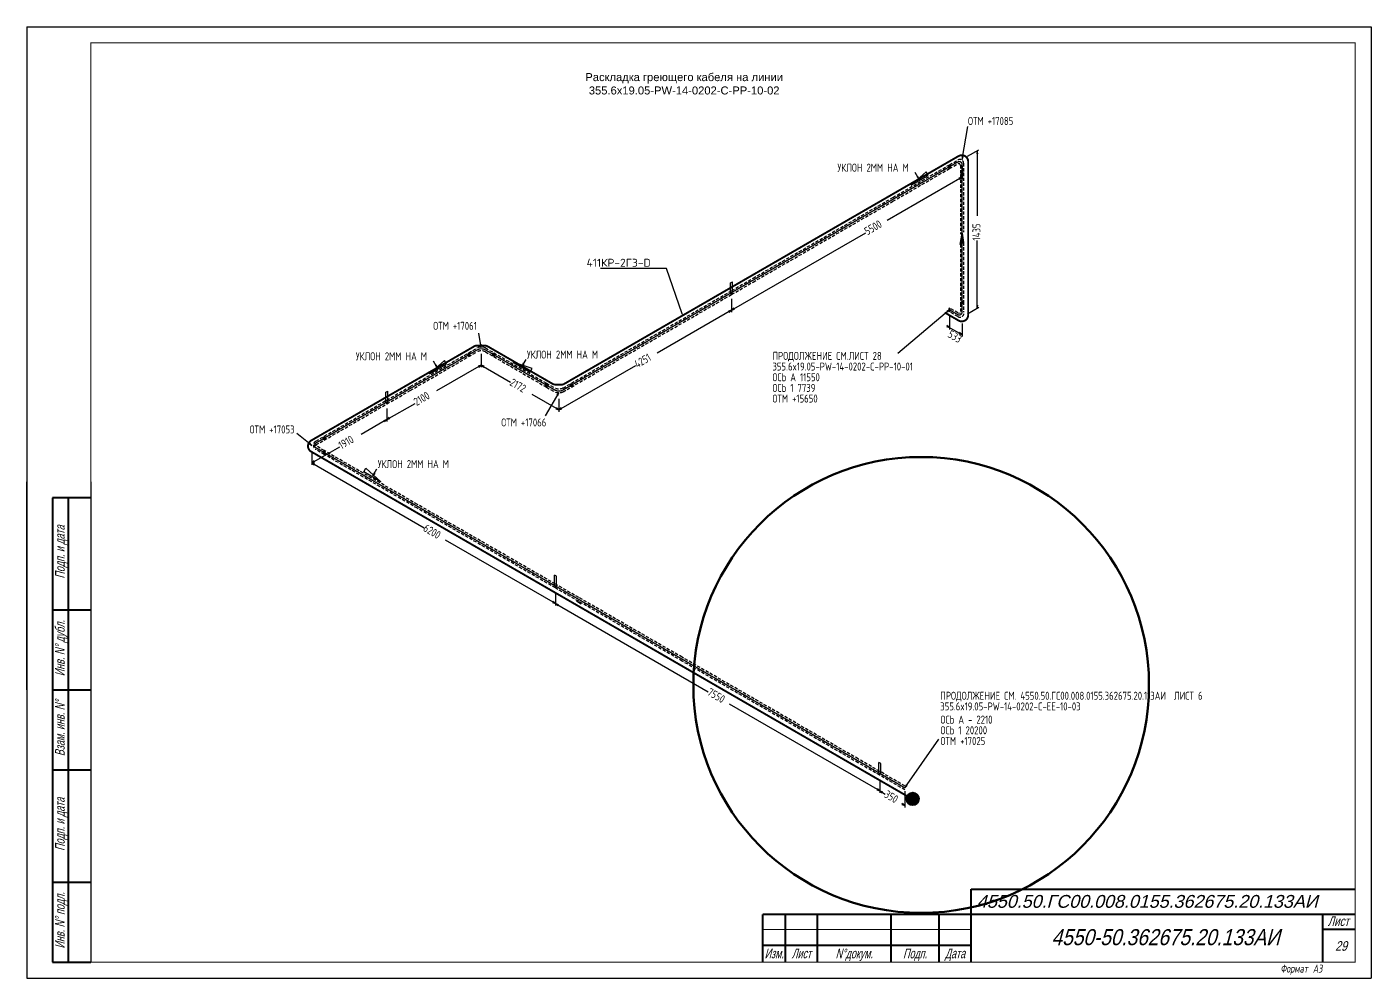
# Model space of a CAD drawing. Header units: millimetres. Extents: x 789 to 2531, y -2516 to 1713.
# Drawn here: x 2110.9 to 2530.9, y 77.7 to 374.7 of the extents above; entities that cross this region are included whole.
import ezdxf
from ezdxf import colors
from ezdxf.entities.mleader import LeaderData, LeaderLine
from ezdxf.enums import TextEntityAlignment as Align
from ezdxf.math import Vec2, Vec3

# ---------------------------------------------------------------- set-up
doc = ezdxf.new("R2010")
doc.units = ezdxf.units.MM
for name, pattern in [('GT110', [1.5, 1, -0.5]), ('HIDDEN', [0.375, 0.25, -0.125]), ('JIS_02_4.0', [5.5, 4, -1.5])]:
    doc.linetypes.add(name, pattern=pattern)
for name, color, linetype in [('GT_1', 7, 'Continuous'), ('HEAT TRACING', 1, 'Continuous'), ('RAMKA', 2, 'Continuous'), ('TRACE', 1, 'HIDDEN')]:
    doc.layers.add(name, color=color, linetype=linetype)
for name, color, linetype, lineweight in [('HT_Equipment', 1, 'Continuous', 35), ('Текст штампа', 7, 'Continuous', 0), ('Электрообогрев', 1, 'JIS_02_4.0', 30)]:
    doc.layers.add(name, color=color, linetype=linetype, lineweight=lineweight)
doc.styles.add('Aryal.cyr 3', font='arial.ttf', dxfattribs={"width": 0.666667, "oblique": 15, "height": 3})
doc.styles.add('ESKDU', font='eskd_u.shx')
doc.styles.add('HTX1', font='GOST2304A', dxfattribs={"width": 0.98})
doc.styles.add('Pentair Style 1', font='isocpeur.ttf')
doc.styles.get("Standard").update_dxf_attribs({"font": 'txt.shx'})

# ---------------------------------------------------------------- blocks, each defined once
blk = doc.blocks.new('GA_END-SEAL')
at = {"layer": 'HT_Equipment', "color": 7, "true_color": 0xffffff, "const_width": 200}
blk.add_lwpolyline([(-100, 0, 1), (100, 0, 1)], format="xyb", close=True, dxfattribs=at)
at = {"layer": 'HT_Equipment'}
blk.add_circle((0, 0), 200, dxfattribs=at)
at = {"layer": 'HT_Equipment', "style": 'Pentair Style 1'}
blk.add_text('ES', height=180, dxfattribs=at).set_placement((0, 0), align=Align.MIDDLE_CENTER)
blk = doc.blocks.new('_Dot')
at = {"color": 0, "linetype": 'ByBlock', "lineweight": -2}
blk.add_line((-0.5, 0), (-1, 0), dxfattribs=at)
at = {"color": 0, "linetype": 'ByBlock', "const_width": 0.5}
blk.add_lwpolyline([(-0.25, 0, 1), (0.25, 0, 1)], format="xyb", close=True, dxfattribs=at)

msp = doc.modelspace()

# ---------------------------------------------------------------- linework, layer by layer
at = {"linetype": 'Continuous'}
for p, q in [((2110.94, 374.73), (2110.94, 77.73)), ((2110.94, 374.73), (2530.94, 374.73)), ((2530.94, 374.73), (2530.94, 77.73)), ((2110.94, 77.73), (2530.94, 77.73))]:
    msp.add_line(p, q, dxfattribs=at)
at = {"color": 7}
for p, q in [((2110.94, 167.73), (2110.94, 232.73)), ((2130.94, 232.73), (2130.94, 82.73))]:
    msp.add_line(p, q, dxfattribs=at)
at = {"linetype": 'Continuous', "const_width": 0.3}
msp.add_lwpolyline([(2130.94, 369.73), (2525.94, 369.73), (2525.94, 82.73), (2130.94, 82.73)], close=True, dxfattribs=at)
at = {"layer": 'GT_1', "flags": 128}
for points in [[(2403.12, 333.32), (2404.92, 343.67)], [(2404.87, 334.32), (2408.42, 336.37)], [(2408.02, 335.07), (2407.87, 336.07), (2407.72, 335.07)], [(2407.87, 336.07), (2407.87, 315.77)], [(2403.12, 334.32), (2403.12, 333.32), (2403.47, 334.27)], [(2403.12, 327.82), (2379.72, 314.32)], [(2387.22, 325.27), (2392.52, 328.37), (2391.92, 329.47), (2387.22, 325.27)], [(2389.72, 327.12), (2388.47, 329.27)], [(2389.07, 327.87), (2389.72, 327.12), (2389.37, 328.07)], [(2399.22, 331.07), (2398.97, 331.22), (2399.22, 331.57), (2399.47, 331.52), (2399.47, 330.92), (2399.22, 330.57), (2398.97, 330.62), (2398.97, 331.22), (2399.42, 331.47), (2399.02, 330.77), (2399.22, 330.67), (2399.42, 330.97), (2399.22, 331.07)], [(2402.37, 327.17), (2403.12, 327.82), (2402.17, 327.47)], [(2403.12, 328.82), (2402.87, 328.97), (2402.67, 328.57), (2402.87, 328.37), (2403.37, 328.67), (2403.57, 329.07), (2403.37, 329.27), (2402.87, 328.97), (2402.87, 328.47), (2403.32, 329.12), (2403.47, 329.02), (2403.32, 328.72), (2403.12, 328.82)], [(2403.12, 331.32), (2403.12, 329.72)], [(2403.12, 331.32), (2403.12, 327.22)], [(2331.12, 286.27), (2373.07, 310.47)], [(2403.12, 307.12), (2402.57, 306.82), (2403.12, 310.32), (2403.62, 307.42), (2402.62, 306.82), (2403.12, 310.02), (2403.57, 307.37), (2402.72, 306.87), (2403.12, 309.67), (2403.52, 307.32), (2402.77, 306.92), (2403.12, 309.37), (2403.42, 307.32), (2402.82, 306.97), (2403.12, 309.07), (2403.37, 307.27), (2402.92, 307.02), (2403.12, 308.77), (2403.27, 307.22), (2402.97, 307.02), (2403.12, 308.47), (2403.22, 307.17), (2403.07, 307.07), (2403.12, 308.17), (2403.17, 307.12), (2403.12, 307.12), (2403.12, 310.32)], [(2407.87, 286.87), (2407.87, 308.02)], [(2330.82, 291.42), (2331.42, 291.82), (2331.42, 295.17)], [(2330.82, 291.42), (2330.82, 294.82), (2331.42, 295.17)], [(2331.12, 286.27), (2307.87, 272.82)], [(2330.37, 285.62), (2331.12, 286.27), (2330.17, 285.92)], [(2331.12, 289.77), (2331.12, 285.67)], [(2331.12, 289.77), (2331.12, 288.17)], [(2331.12, 289.77), (2331.12, 285.67)], [(2331.87, 286.92), (2331.12, 286.27), (2332.07, 286.62)], [(2399.22, 286.37), (2383.05, 272.79)], [(2398.57, 285.62), (2399.22, 286.37), (2398.37, 285.87)], [(2399.22, 286.37), (2399.47, 286.52), (2399.22, 286.87), (2398.97, 286.82), (2398.97, 286.22), (2399.22, 285.87), (2399.47, 285.92), (2399.47, 286.52), (2399.02, 286.77), (2399.42, 286.07), (2399.22, 285.97), (2399.02, 286.27), (2399.22, 286.37)], [(2403.12, 288.62), (2402.87, 288.77), (2402.67, 288.37), (2402.87, 288.17), (2403.37, 288.47), (2403.57, 288.87), (2403.37, 289.07), (2402.87, 288.77), (2402.87, 288.27), (2403.32, 288.92), (2403.47, 288.82), (2403.32, 288.52), (2403.12, 288.62)], [(2404.87, 285.12), (2408.42, 287.17)], [(2407.72, 287.87), (2407.87, 286.87), (2408.02, 287.87)], [(2398.27, 281.17), (2399.22, 280.87), (2398.42, 281.47)], [(2399.22, 284.37), (2399.22, 280.27)], [(2403.12, 282.12), (2403.12, 278.02)], [(2252.92, 274.62), (2252.12, 279.07)], [(2399.22, 280.87), (2398.92, 281.02)], [(2403.12, 278.62), (2398.92, 281.02)], [(2402.17, 278.97), (2403.12, 278.62), (2402.37, 279.27)], [(2252.57, 275.57), (2252.92, 274.62), (2252.92, 275.62)], [(2236.72, 266.37), (2242.02, 269.47), (2241.42, 270.57), (2236.72, 266.37)], [(2239.22, 268.22), (2237.97, 270.37)], [(2238.57, 268.97), (2239.22, 268.22), (2238.87, 269.17)], [(2252.92, 269.12), (2238.92, 261.07)], [(2249.02, 272.37), (2248.77, 272.52), (2249.02, 272.87), (2249.27, 272.82), (2249.27, 272.22), (2249.02, 271.87), (2248.77, 271.92), (2248.77, 272.52), (2249.22, 272.77), (2248.82, 272.07), (2249.02, 271.97), (2249.22, 272.27), (2249.02, 272.37)], [(2252.17, 268.47), (2252.92, 269.12), (2251.97, 268.77)], [(2252.92, 272.62), (2252.92, 268.52)], [(2252.92, 272.62), (2252.92, 271.02)], [(2252.92, 272.62), (2252.92, 268.52)], [(2253.87, 268.77), (2252.92, 269.12), (2253.67, 268.47)], [(2252.92, 269.12), (2262.07, 263.82)], [(2256.82, 272.37), (2256.57, 272.82), (2256.82, 272.87), (2257.07, 272.52), (2257.07, 271.92), (2256.82, 271.87), (2256.57, 272.22), (2256.57, 272.82), (2257.02, 272.57), (2256.62, 272.27), (2256.82, 271.97), (2257.02, 272.07), (2256.82, 272.37)], [(2262.87, 270.02), (2268.17, 266.92), (2268.82, 268.02), (2262.87, 270.02)], [(2265.67, 268.77), (2266.92, 270.92)], [(2266.02, 269.72), (2265.67, 268.77), (2266.32, 269.52)], [(2277.17, 255.12), (2301.17, 268.97)], [(2223.12, 257.27), (2223.72, 257.67), (2223.72, 261.02)], [(2223.12, 257.27), (2223.12, 260.67), (2223.72, 261.02)], [(2277.17, 260.62), (2272.92, 253.27)], [(2273.27, 262.87), (2273.02, 263.32), (2273.27, 263.37), (2273.52, 263.02), (2273.52, 262.42), (2273.27, 262.37), (2273.02, 262.72), (2273.02, 263.32), (2273.47, 263.07), (2273.07, 262.77), (2273.27, 262.47), (2273.47, 262.57), (2273.27, 262.87)], [(2276.82, 259.67), (2277.17, 260.62), (2276.52, 259.87)], [(2281.07, 262.87), (2280.82, 263.02), (2281.07, 263.37), (2281.32, 263.32), (2281.32, 262.72), (2281.07, 262.37), (2280.82, 262.42), (2280.82, 263.02), (2281.27, 263.27), (2280.87, 262.57), (2281.07, 262.47), (2281.27, 262.77), (2281.07, 262.87)], [(2223.42, 252.12), (2232.22, 257.17)], [(2277.17, 255.12), (2268.77, 259.97)], [(2277.17, 258.62), (2277.17, 254.52)], [(2277.17, 258.62), (2277.17, 254.52)], [(2223.42, 252.12), (2215.42, 247.47)], [(2222.67, 251.47), (2223.42, 252.12), (2222.47, 251.77)], [(2223.42, 255.62), (2223.42, 251.52)], [(2223.42, 255.62), (2223.42, 251.52)], [(2224.17, 252.77), (2223.42, 252.12), (2224.37, 252.47)], [(2276.22, 255.47), (2277.17, 255.12), (2276.42, 255.77)], [(2277.92, 255.77), (2277.17, 255.12), (2278.12, 255.47)], [(2199.97, 244.07), (2195.34, 247.76)], [(2199.09, 244.58), (2199.97, 244.07), (2199.28, 244.81)], [(2199.97, 238.57), (2208.72, 243.62)], [(2203.87, 246.32), (2203.62, 246.47), (2203.87, 246.82), (2204.12, 246.77), (2204.12, 246.17), (2203.87, 245.82), (2203.62, 245.87), (2203.62, 246.47), (2204.07, 246.72), (2203.67, 246.02), (2203.87, 245.92), (2204.07, 246.22), (2203.87, 246.32)], [(2199.97, 242.07), (2199.97, 237.97)], [(2199.97, 242.07), (2199.97, 240.47)], [(2199.97, 242.07), (2199.97, 237.97)], [(2203.87, 241.82), (2204.12, 241.97), (2203.87, 242.32), (2203.62, 242.27), (2203.62, 241.67), (2203.87, 241.32), (2204.12, 241.37), (2204.12, 241.97), (2203.67, 242.22), (2204.07, 241.52), (2203.87, 241.42), (2203.67, 241.72), (2203.87, 241.82)], [(2200.72, 239.22), (2199.97, 238.57), (2200.92, 238.92)], [(2200.92, 238.22), (2199.97, 238.57), (2200.72, 237.92)], [(2199.97, 238.57), (2235.07, 218.32)], [(2221.57, 232.72), (2216.27, 235.82), (2216.87, 236.92), (2221.57, 232.72)], [(2219.07, 234.57), (2220.32, 236.72)], [(2219.42, 235.52), (2219.07, 234.57), (2219.72, 235.32)], [(2276.07, 194.67), (2241.72, 214.47)], [(2276.37, 199.82), (2275.77, 200.22), (2275.77, 203.57)], [(2276.37, 199.82), (2276.37, 203.22), (2275.77, 203.57)], [(2276.07, 198.17), (2276.07, 194.07)], [(2276.07, 198.17), (2276.07, 196.57)], [(2276.07, 198.17), (2276.07, 194.07)], [(2275.12, 195.02), (2276.07, 194.67), (2275.32, 195.32)], [(2277.02, 194.32), (2276.07, 194.67), (2276.82, 194.02)], [(2276.07, 194.67), (2323.77, 167.12)], [(2284.17, 194.52), (2282.62, 195.42)], [(2377.42, 136.17), (2330.47, 163.27)], [(2385.27, 137.12), (2395.85, 152.3)], [(2377.72, 141.32), (2377.12, 141.72), (2377.12, 145.07)], [(2377.72, 141.32), (2377.72, 144.72), (2377.12, 145.07)], [(2377.42, 139.67), (2377.42, 135.57)], [(2377.42, 139.67), (2377.42, 135.57)], [(2376.47, 136.52), (2377.42, 136.17), (2376.67, 136.82)], [(2378.37, 135.82), (2377.42, 136.17), (2378.17, 135.52)], [(2377.42, 136.17), (2379.12, 135.17)], [(2385.71, 138.03), (2385.27, 137.12), (2385.96, 137.86)], [(2385.27, 136.12), (2385.27, 131.02)], [(2384.32, 131.97), (2385.27, 131.62), (2384.52, 132.27)], [(2385.27, 131.62), (2384.32, 132.17)]]:
    msp.add_lwpolyline(points, dxfattribs=at)
at = {"layer": 'GT_1', "const_width": 0.4, "flags": 128}
for points in [[(2401.82, 332.57), (2399.22, 331.07)], [(2403.12, 328.82), (2403.12, 331.82)], [(2399.22, 331.07), (2381.52, 320.87)], [(2403.12, 310.32), (2403.12, 328.82)], [(2381.52, 320.87), (2337.87, 295.67)], [(2403.12, 288.62), (2403.12, 307.12)], [(2337.87, 295.67), (2331.12, 291.77)], [(2331.12, 291.77), (2292.57, 269.52)], [(2399.22, 286.37), (2401.82, 284.87)], [(2403.12, 285.62), (2403.12, 288.62)], [(2251.62, 273.87), (2249.02, 272.37)], [(2256.82, 272.37), (2254.22, 273.87)], [(2249.02, 272.37), (2230.72, 261.82)], [(2273.27, 262.87), (2256.82, 272.37)], [(2292.57, 269.52), (2281.07, 262.87)], [(2230.72, 261.82), (2223.42, 257.62)], [(2275.87, 261.37), (2273.27, 262.87)], [(2281.07, 262.87), (2278.47, 261.37)], [(2223.42, 257.62), (2203.87, 246.32)], [(2203.87, 246.32), (2201.27, 244.82)], [(2201.27, 243.32), (2203.87, 241.82)], [(2203.87, 241.82), (2232.97, 225.02)], [(2232.97, 225.02), (2276.07, 200.17)], [(2276.07, 200.17), (2283.37, 195.97)], [(2283.37, 195.97), (2315.67, 177.32)], [(2315.67, 177.32), (2370.67, 145.57)], [(2370.67, 145.57), (2377.42, 141.67)], [(2377.42, 141.67), (2385.27, 137.12)]]:
    msp.add_lwpolyline(points, dxfattribs=at)
at = {"layer": 'GT_1', "linetype": 'GT110', "flags": 128}
for points in [[(2399.22, 331.67), (2401.82, 333.17)], [(2399.22, 330.47), (2401.82, 331.97)], [(2403.62, 332.12), (2403.62, 329.12)], [(2381.52, 321.47), (2399.22, 331.67)], [(2381.52, 320.27), (2399.22, 330.47)], [(2402.62, 331.52), (2402.62, 328.52)], [(2402.62, 328.52), (2402.62, 310.02)], [(2403.62, 329.12), (2403.62, 310.62)], [(2337.87, 296.27), (2381.52, 321.47)], [(2337.87, 295.07), (2381.52, 320.27)], [(2402.62, 306.82), (2402.62, 288.32)], [(2403.62, 307.42), (2403.62, 288.92)], [(2331.12, 292.37), (2337.87, 296.27)], [(2331.12, 291.17), (2337.87, 295.07)], [(2292.57, 270.12), (2331.12, 292.37)], [(2292.57, 268.92), (2331.12, 291.17)], [(2401.82, 285.47), (2399.22, 286.97)], [(2401.82, 284.27), (2399.22, 285.77)], [(2402.62, 288.32), (2402.62, 285.32)], [(2403.62, 288.92), (2403.62, 285.92)], [(2401.82, 285.47), (2402.6, 285.32)], [(2249.02, 272.97), (2251.62, 274.47)], [(2249.02, 271.77), (2251.62, 273.27)], [(2254.22, 274.47), (2256.82, 272.97)], [(2254.22, 273.27), (2256.82, 271.77)], [(2230.72, 262.42), (2249.02, 272.97)], [(2230.72, 261.22), (2249.02, 271.77)], [(2256.82, 272.97), (2273.27, 263.47)], [(2256.82, 271.77), (2273.27, 262.27)], [(2281.07, 263.47), (2292.57, 270.12)], [(2281.07, 262.27), (2292.57, 268.92)], [(2223.42, 258.22), (2230.72, 262.42)], [(2223.42, 257.02), (2230.72, 261.22)], [(2273.27, 263.47), (2275.87, 261.97)], [(2273.27, 262.27), (2275.87, 260.77)], [(2278.47, 261.97), (2281.07, 263.47)], [(2278.47, 260.77), (2281.07, 262.27)], [(2203.87, 246.92), (2223.42, 258.22)], [(2203.87, 245.72), (2223.42, 257.02)], [(2201.27, 245.42), (2203.87, 246.92)], [(2201.27, 244.22), (2203.87, 245.72)], [(2201.27, 244.22), (2201.27, 243.92)], [(2203.87, 242.42), (2201.27, 243.92)], [(2203.87, 241.22), (2201.27, 242.72)], [(2232.97, 225.62), (2203.87, 242.42)], [(2232.97, 224.42), (2203.87, 241.22)], [(2276.07, 200.77), (2232.97, 225.62)], [(2276.07, 199.57), (2232.97, 224.42)], [(2283.37, 196.57), (2276.07, 200.77)], [(2283.37, 195.37), (2276.07, 199.57)], [(2315.67, 177.92), (2283.37, 196.57)], [(2315.67, 176.72), (2283.37, 195.37)], [(2370.67, 146.17), (2315.67, 177.92)], [(2370.67, 144.97), (2315.67, 176.72)], [(2377.42, 142.27), (2370.67, 146.17)], [(2377.42, 141.07), (2370.67, 144.97)], [(2385.27, 137.72), (2377.42, 142.27)], [(2385.27, 136.52), (2377.42, 141.07)]]:
    msp.add_lwpolyline(points, dxfattribs=at)
at = {"layer": 'GT_1', "const_width": 0.4, "flags": 128}
for points in [[(2403.12, 331.82, 0.577571), (2401.82, 332.57)], [(2401.82, 284.87, 0.577127), (2403.12, 285.62)], [(2254.22, 273.87, 0.267941), (2251.62, 273.87)], [(2278.47, 261.37, -0.267941), (2275.87, 261.37)], [(2201.27, 244.82, 0.57736), (2201.27, 243.32)]]:
    msp.add_lwpolyline(points, format="xyb", dxfattribs=at)
at = {"layer": 'GT_1', "linetype": 'GT110', "flags": 128}
for points in [[(2403.64, 332.12, 0.57751), (2401.82, 333.17)], [(2402.6, 331.52, 0.577713), (2401.82, 331.97)], [(2401.82, 284.27, 0.729218), (2403.64, 285.92)], [(2254.22, 274.47, 0.267941), (2251.62, 274.47)], [(2254.22, 273.27, 0.267941), (2251.62, 273.27)], [(2278.47, 261.97, -0.267941), (2275.87, 261.97)], [(2278.47, 260.77, -0.267941), (2275.87, 260.77)], [(2201.27, 245.42, 0.57736), (2201.27, 242.72)]]:
    msp.add_lwpolyline(points, format="xyb", dxfattribs=at)
at = {"layer": 'HEAT TRACING', "color": 1, "lineweight": 106}
msp.add_circle((2390.36, 169.25), 71.18, dxfattribs=at)
at = {"layer": 'RAMKA', "color": 7, "lineweight": 40}
for p, q in [((2130.94, 227.73), (2118.94, 227.73)), ((2118.94, 227.73), (2118.94, 82.73)), ((2123.94, 82.73), (2123.94, 227.73)), ((2118.94, 192.73), (2130.94, 192.73)), ((2118.94, 167.73), (2130.94, 167.73)), ((2118.94, 142.73), (2130.94, 142.73)), ((2118.94, 107.73), (2130.94, 107.73)), ((2118.94, 82.73), (2130.94, 82.73))]:
    msp.add_line(p, q, dxfattribs=at)
at = {"layer": 'RAMKA', "color": 0, "lineweight": 40}
for p, q in [((2405.94, 82.73), (2405.94, 105.45)), ((2405.94, 105.45), (2526, 105.45)), ((2525.94, 97.58), (2340.94, 97.58)), ((2340.94, 82.73), (2340.94, 97.58)), ((2347.98, 82.92), (2347.98, 97.58)), ((2357.98, 82.73), (2357.98, 97.58)), ((2380.98, 82.73), (2380.98, 97.58)), ((2395.98, 82.73), (2395.98, 97.58)), ((2515.87, 82.73), (2515.87, 97.58)), ((2525.94, 92.89), (2515.87, 92.89)), ((2405.94, 87.92), (2340.94, 87.92))]:
    msp.add_line(p, q, dxfattribs=at)
at = {"layer": 'RAMKA', "color": 0, "lineweight": 9}
msp.add_line((2405.94, 92.92), (2340.94, 92.92), dxfattribs=at)
at = {"layer": 'TRACE', "lineweight": 25, "ltscale": 7, "const_width": 0.6, "flags": 128}
msp.add_lwpolyline([(2397.7, 285.55), (2402.05, 283.04, 0.57735), (2405.05, 284.78), (2405.05, 332.67, 0.57735), (2402.05, 334.4), (2278.87, 263.28, -0.13379), (2277.85, 263.02), (2276.14, 263.03, -0.129516), (2275.16, 263.3), (2254.94, 274.97, 0.132599), (2253.93, 275.24), (2251.65, 275.23, 0.130707), (2250.66, 274.96), (2199.77, 245.58, 0.57735), (2199.77, 242.12), (2385.93, 134.57)], format="xyb", dxfattribs=at)

# ---------------------------------------------------------------- block references
at = {"xscale": 0.01, "yscale": 0.01, "zscale": 0.01}
msp.add_blockref('GA_END-SEAL', (2387.72, 133.68), dxfattribs=at)

# ---------------------------------------------------------------- texts
at = {"color": 0, "oblique": 10, "width": 0.7}
msp.add_text('Формат А3', height=2.5, dxfattribs=at).set_placement((2502.62, 79.44))
at = {"color": 7, "linetype": 'Continuous', "ltscale": 3, "insert": (2316.31, 356.95), "char_height": 2.5, "width": 99.0105, "attachment_point": 5, "style": 'ESKDU'}
msp.add_mtext('{\\fArial|b0|i0|c204|p34;\\C0;Раскладка греющего кабеля на линии \\P355.6x19.05-PW-14-0202-C-PP-10-02}', dxfattribs=at)
at = {"layer": 'GT_1', "style": 'HTX1', "width": 0.98}
for s, p in [('ОТМ +17085', (2405, 344.1)), ('УКЛОН 2MM НА М', (2364.22, 329.52)), ('ОТМ +17061', (2237.91, 280.14)), ('УКЛОН 2MM НА М', (2213.72, 270.62)), ('УКЛОН 2MM НА М', (2267.17, 271.17)), ('ПРОДОЛЖЕНИЕ СМ.ЛИСТ 28', (2343.89, 270.76)), ('355.6x19.05-PW-14-0202-C-PP-10-01', (2343.89, 267.43)), ('ОСЬ A 11550', (2343.89, 264.09)), ('ОСЬ 1 7739', (2343.89, 260.76)), ('ОТМ +15650', (2343.89, 257.43)), ('ОТМ +17066', (2259.18, 249.97)), ('ОТМ +17053', (2180.54, 247.79)), ('УКЛОН 2MM НА М', (2220.57, 236.97)), ('355.6x19.05-PW-14-0202-C-EE-10-03 ', (2396.32, 161.31)), ('ПРОДОЛЖЕНИЕ СМ. 4550.50.ГС00.008.0155.362675.20.113АИ  ЛИСТ 6', (2396.32, 164.64)), ('ОСЬ A - 2210', (2396.4, 157.18)), ('ОСЬ 1 20200', (2396.4, 153.85)), ('ОТМ +17025', (2396.4, 150.51))]:
    msp.add_text(s, height=2.5, dxfattribs=at).set_placement(p)
for s, rotation, p in [('5500', 30, (2373.55, 309.61)), ('1435', 90, (2408.88, 308.04)), ('533', 330, (2398.44, 278.03)), ('4251', 30, (2301.67, 268.12)), ('2172', 330, (2261.57, 262.97)), ('2100', 30, (2232.73, 256.33)), ('1910', 30, (2209.22, 242.77)), ('6200', 330, (2234.55, 217.47)), ('7550', 330, (2323.27, 166.27)), ('350', 330, (2378.61, 134.32))]:
    msp.add_text(s, height=2.5, rotation=rotation, dxfattribs=at).set_placement(p)
at = {"layer": 'RAMKA', "color": 7, "lineweight": 20, "style": 'Aryal.cyr 3', "oblique": 15, "width": 0.666667}
for s, p in [('Подп. и дата', (2121.26, 210.77)), ('Инв. N%%D дубл.', (2121.26, 180.75)), ('Взам. инв. N%%D', (2121.26, 155.75)), ('Подп. и дата', (2121.26, 125.75)), ('Инв. N%%D подл.', (2121.26, 95.75))]:
    msp.add_text(s, height=3, rotation=90, dxfattribs=at).set_placement(p, align=Align.MIDDLE_CENTER)
at = {"layer": 'RAMKA', "color": 0, "lineweight": 20, "style": 'Aryal.cyr 3', "oblique": 15, "width": 0.726944}
msp.add_text('Лист', height=3, dxfattribs=at).set_placement((2517.39, 94), (2524.01, 94), align=Align.FIT)
at = {"layer": 'RAMKA', "color": 0, "lineweight": 20, "style": 'Aryal.cyr 3', "oblique": 15, "width": 0.8}
msp.add_text('29', height=3, dxfattribs=at).set_placement((2519.71, 86.26))
at = {"layer": 'RAMKA', "color": 0, "lineweight": 20, "style": 'Aryal.cyr 3', "oblique": 15, "width": 0.666667}
for s, p in [('Изм.', (2344.44, 85.42)), ('Лист', (2352.94, 85.42)), ('N%%Dдокум.', (2369.44, 85.42)), ('Подп.', (2388.44, 85.42)), ('Дата', (2400.94, 85.42))]:
    msp.add_text(s, height=3, dxfattribs=at).set_placement(p, align=Align.MIDDLE_CENTER)
at = {"layer": 'Текст штампа', "color": 0, "lineweight": 20, "style": 'Aryal.cyr 3', "oblique": 15}
msp.add_text('4550.50.ГС00.008.0155.362675.20.133АИ', height=4, dxfattribs=at).set_placement((2461, 101.68), align=Align.MIDDLE_CENTER)
at = {"layer": 'Текст штампа', "color": 0, "lineweight": 20, "style": 'Aryal.cyr 3', "oblique": 15, "width": 0.85}
msp.add_text('4550-50.362675.20.133АИ', height=5, dxfattribs=at).set_placement((2466.73, 90.51), align=Align.MIDDLE_CENTER)

# ---------------------------------------------------------------- next in the draw order: leaders
at = {"layer": 'Электрообогрев', "linetype": 'Continuous', "lineweight": 25}
ml = msp.add_multileader_mtext('Standard', dxfattribs=at)
ml.set_content('411КР-2Г3-D', color=256)
ml.set_leader_properties()
ml.set_arrow_properties(name='DOT')
ml.build(insert=Vec2(0, 0))
ml.multileader.update_dxf_attribs({"has_dogleg": 0, "text_left_attachment_type": 6, "text_right_attachment_type": 6, "dogleg_length": 1, "arrow_head_size": 0.5})
ctx = ml.context
ctx.base_point, ctx.char_height, ctx.arrow_head_size, ctx.landing_gap_size, ctx.plane_origin = Vec3(2285.81, 299.33), 2.5, 0.5, 0, Vec3(2320.56, 253.57)
ctx.left_attachment, ctx.right_attachment = 6, 6
notes = []
notes.append((ctx, [(1, (1, 1, 0), (2311.31, 299.33), (-1, 0), 0.5, [(0, [(2315.87, 284.68)], 0, [])])]))
ctx.mtext.insert, ctx.mtext.flow_direction = Vec3(2285.81, 302.33), 5
ctx.mtext.has_bg_fill, ctx.mtext.bg_color, ctx.mtext.bg_scale_factor, ctx.mtext.bg_transparency, ctx.mtext.use_window_bg_color = 1, -1027028792, 1.5, 0, 1
for ctx, leaders in notes:
    for number, flags, end, landing, length, lines in leaders:
        leader = LeaderData()
        leader.index, (leader.has_last_leader_line, leader.has_dogleg_vector, leader.attachment_direction) = number, flags
        leader.last_leader_point, leader.dogleg_vector, leader.dogleg_length = Vec3(end), Vec3(landing), length
        for number, points, colour, breaks in lines:
            line = LeaderLine()
            line.index, line.vertices, line.color, line.breaks = number, Vec3.list(points), colors.encode_raw_color(colour), breaks
            leader.lines.append(line)
        ctx.leaders.append(leader)

doc.saveas('drawing.dxf')
